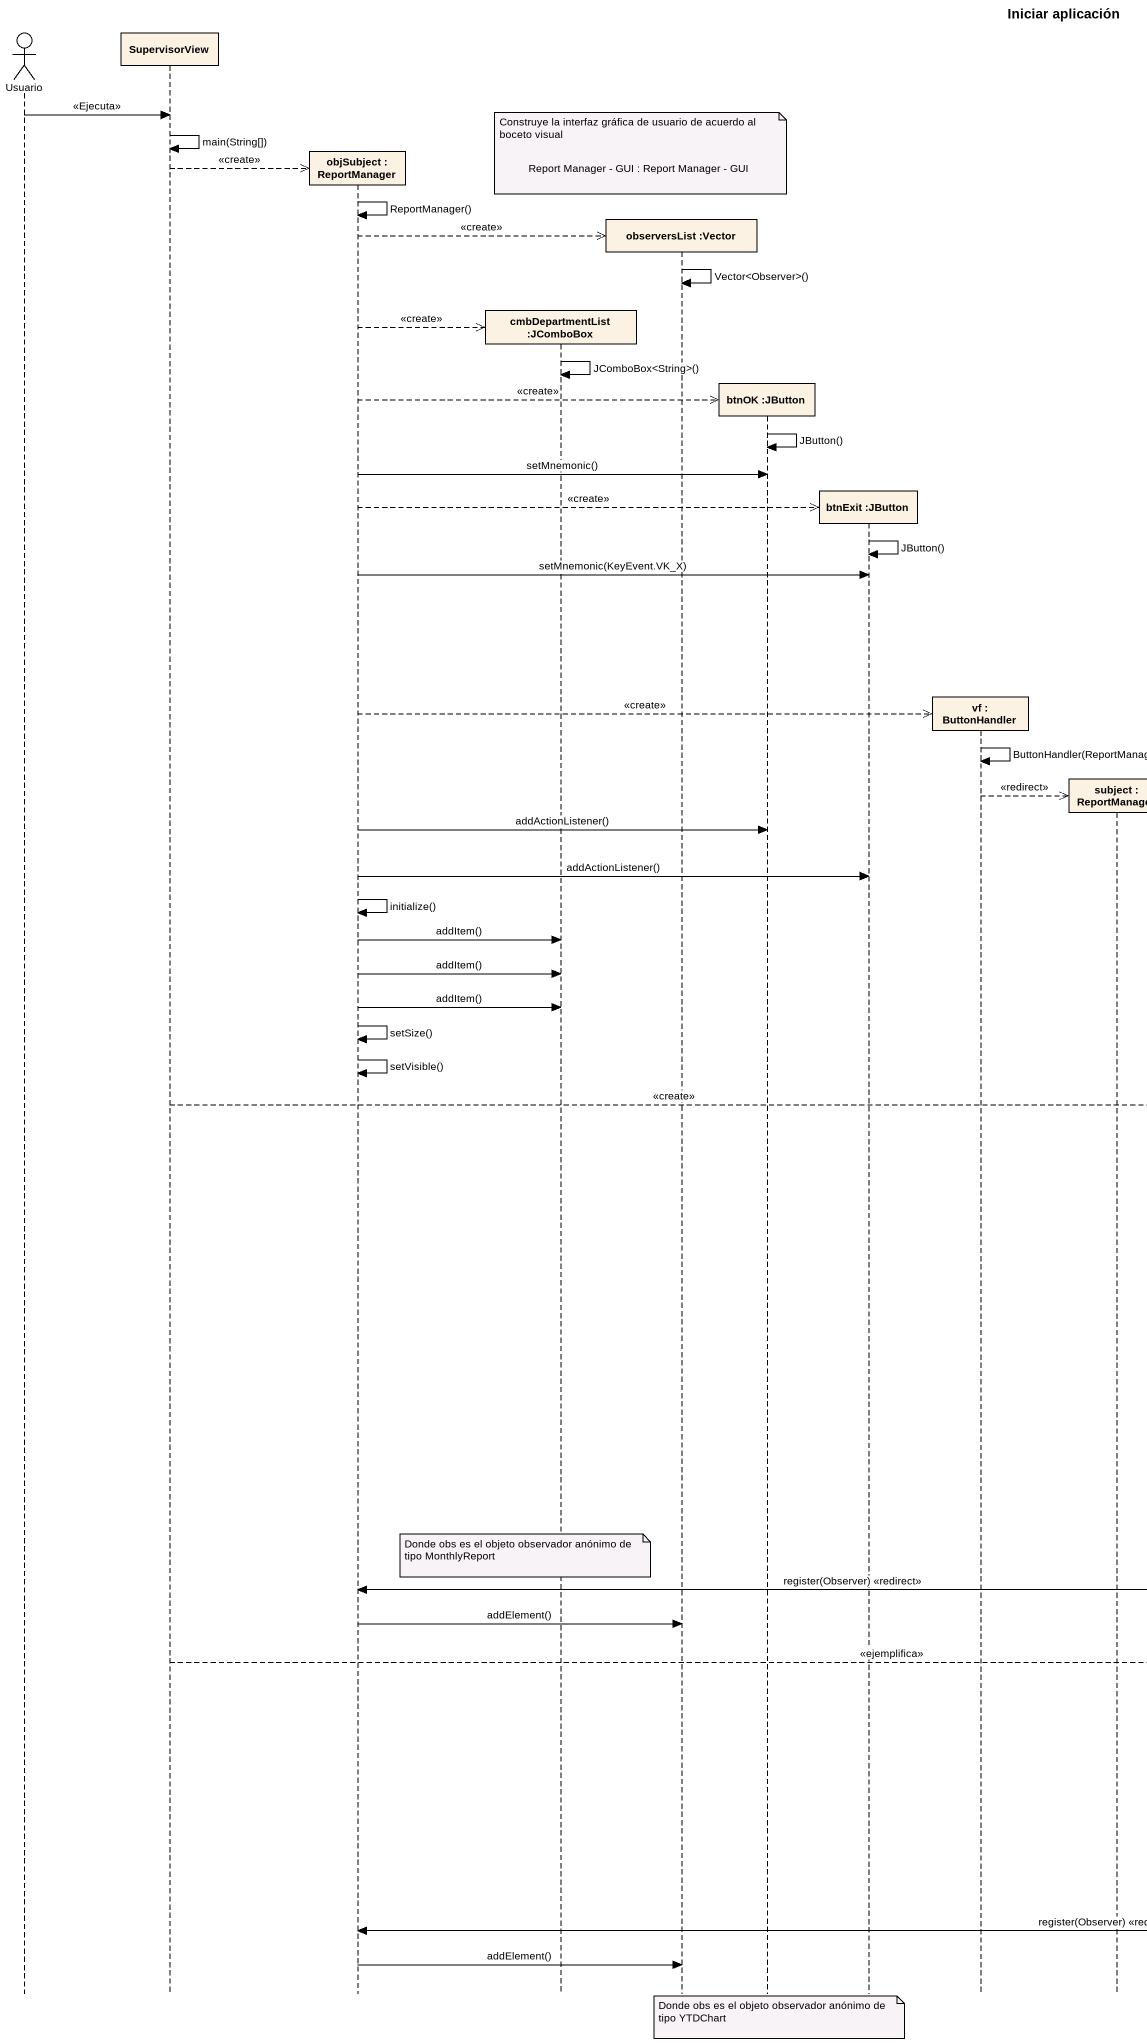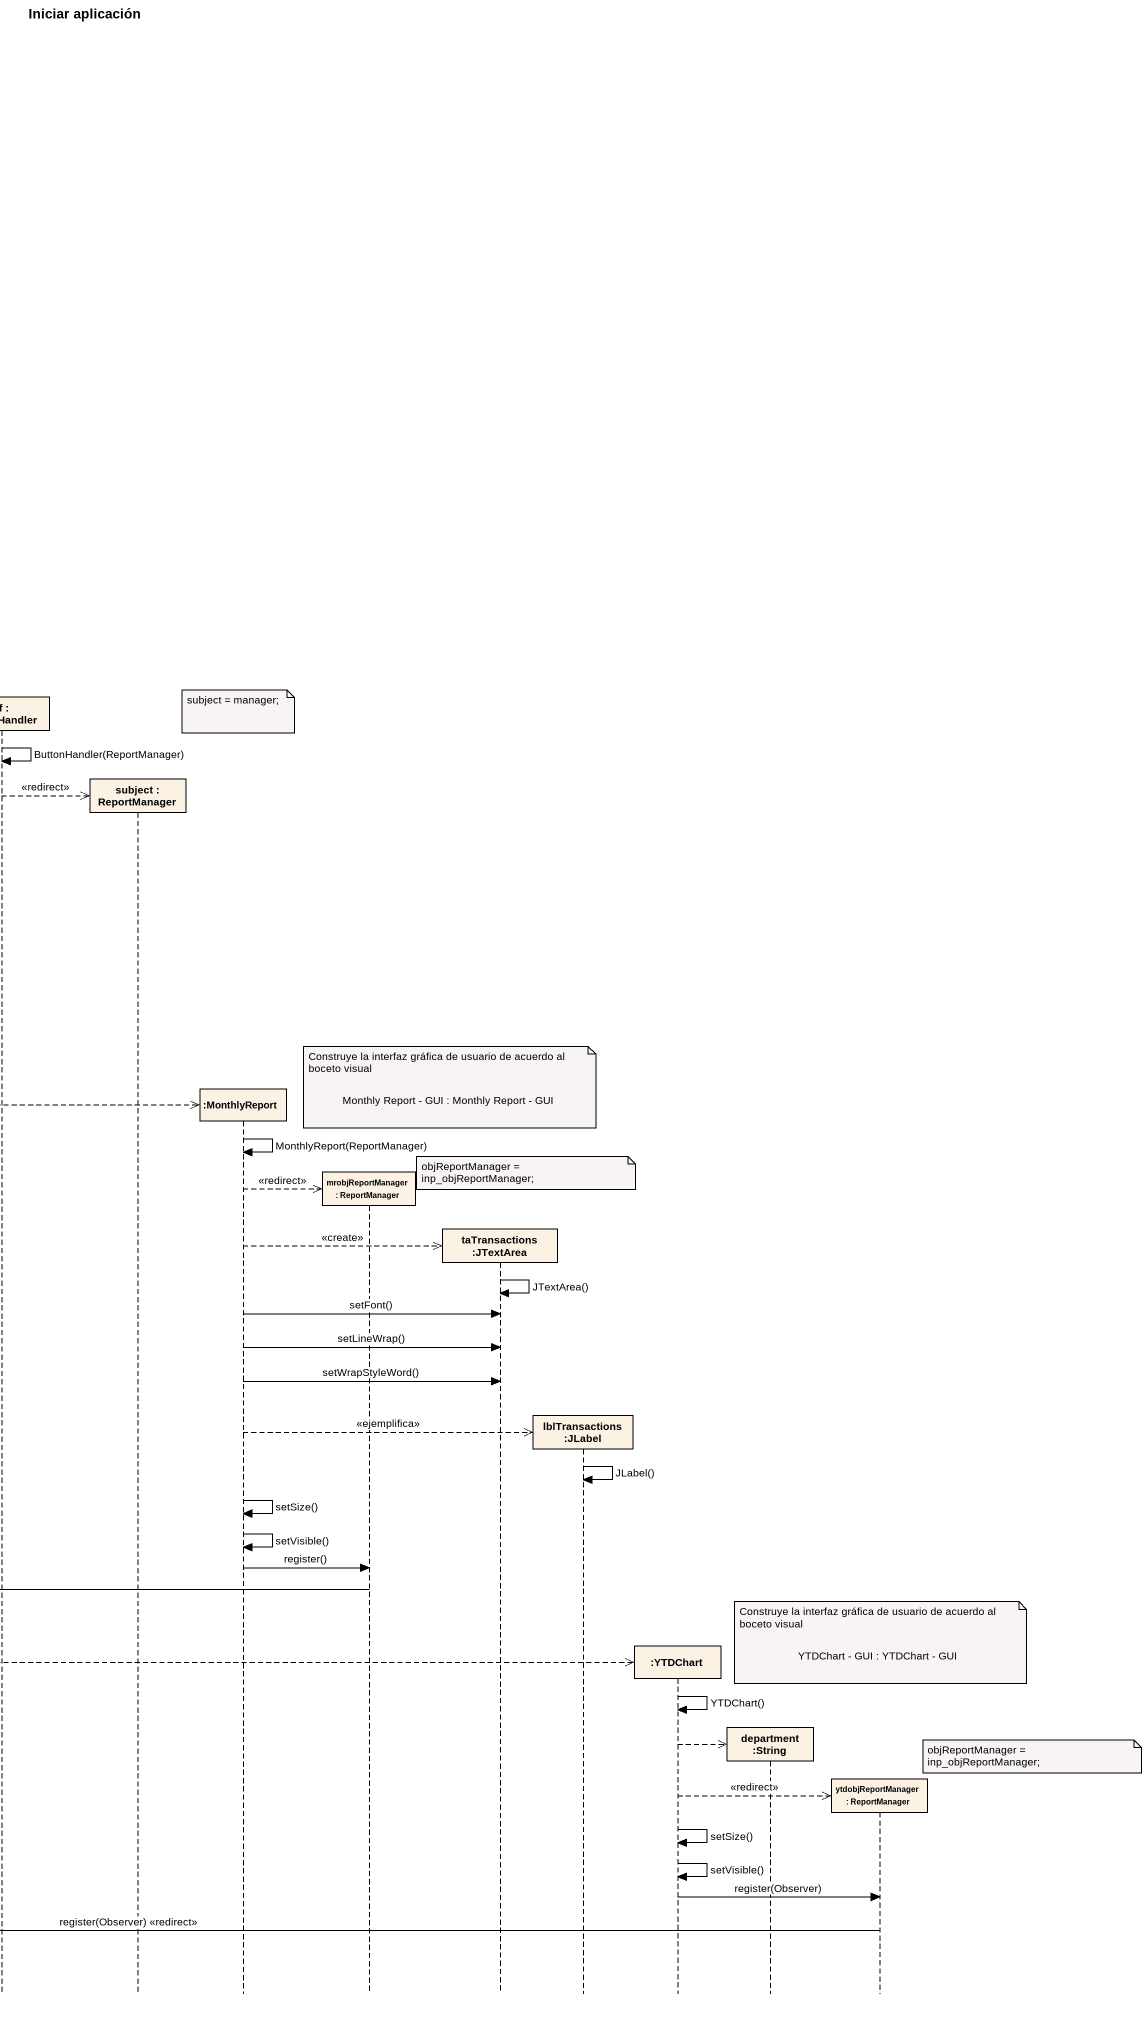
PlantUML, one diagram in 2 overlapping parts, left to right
@startuml
title Iniciar aplicación
hide footbox
actor Usuario
participant SupervisorView
participant "objSubject : ReportManager" as objSubject
participant "cmbDepartmentList :JComboBox" as cmbDepartmentList_JComboBox
participant "observersList :Vector" as observersList_Vector
participant "btnOK :JButton" as btnOK_JButton
participant "btnExit :JButton" as btnExit_JButton
participant "vf : ButtonHandler" as vf
participant "subject : ReportManager" as subject
participant ":MonthlyReport" as MonthlyReport
participant "mrobjReportManager : ReportManager" as mrobjReportManager
participant "taTransactions :JTextArea" as taTransactions_JTextArea
participant "lblTransactions :JLabel" as lblTransactions_JLabel
participant ":YTDChart" as YTDChart
participant "department :String" as department_String
participant "ytdobjReportManager : ReportManager" as ytdobjReportManager

Usuario -> SupervisorView : <<Ejecuta>>
SupervisorView -> SupervisorView : main(String[])
note over observersList_Vector : Construye la interfaz gráfica de usuario de acuerdo al boceto visual
SupervisorView -->> objSubject ** : <<create>>
note over observersList_Vector : Report Manager - GUI : Report Manager - GUI
objSubject -> objSubject : ReportManager()
objSubject -->> observersList_Vector ** : <<create>>
observersList_Vector -> observersList_Vector : Vector<Observer>()
objSubject -->> cmbDepartmentList_JComboBox ** : <<create>>
cmbDepartmentList_JComboBox -> cmbDepartmentList_JComboBox : JComboBox<String>()
objSubject -->> btnOK_JButton ** : <<create>>
btnOK_JButton -> btnOK_JButton : JButton()
objSubject -> btnOK_JButton : setMnemonic()
objSubject -->> btnExit_JButton ** : <<create>>
btnExit_JButton -> btnExit_JButton : JButton()
objSubject -> btnExit_JButton : setMnemonic(KeyEvent.VK_X)
note over MonthlyReport : subject = manager;
objSubject -->> vf ** : <<create>>
vf -> vf : ButtonHandler(ReportManager)
vf -->> subject ** : <<redirect>>
objSubject -> btnOK_JButton : addActionListener()
objSubject -> btnExit_JButton : addActionListener()
objSubject -> objSubject : initialize()
objSubject -> cmbDepartmentList_JComboBox : addItem()
objSubject -> cmbDepartmentList_JComboBox : addItem()
objSubject -> cmbDepartmentList_JComboBox : addItem()
objSubject -> objSubject : setSize()
objSubject -> objSubject : setVisible()
note over taTransactions_JTextArea : Construye la interfaz gráfica de usuario de acuerdo al boceto visual
note over taTransactions_JTextArea : Monthly Report - GUI : Monthly Report - GUI
SupervisorView -->> MonthlyReport ** : <<create>>
MonthlyReport -> MonthlyReport : MonthlyReport(ReportManager)
note over taTransactions_JTextArea : objReportManager = inp_objReportManager;
MonthlyReport -->> mrobjReportManager ** : <<redirect>>
MonthlyReport -->> taTransactions_JTextArea ** : <<create>>
taTransactions_JTextArea -> taTransactions_JTextArea : JTextArea()
MonthlyReport -> taTransactions_JTextArea : setFont()
MonthlyReport -> taTransactions_JTextArea : setLineWrap()
MonthlyReport -> taTransactions_JTextArea : setWrapStyleWord()
MonthlyReport -->> lblTransactions_JLabel ** : <<ejemplifica>>
lblTransactions_JLabel -> lblTransactions_JLabel : JLabel()
MonthlyReport -> MonthlyReport : setSize()
MonthlyReport -> MonthlyReport : setVisible()
note over cmbDepartmentList_JComboBox : Donde obs es el objeto observador anónimo de tipo MonthlyReport
MonthlyReport -> mrobjReportManager : register()
mrobjReportManager -> objSubject : register(Observer) <<redirect>>
objSubject -> observersList_Vector : addElement()
note over ytdobjReportManager : Construye la interfaz gráfica de usuario de acuerdo al boceto visual
note over ytdobjReportManager : YTDChart - GUI : YTDChart - GUI
SupervisorView -->> YTDChart ** : <<ejemplifica>>
YTDChart -> YTDChart : YTDChart()
YTDChart -->> department_String **
note right of ytdobjReportManager : objReportManager = inp_objReportManager;
YTDChart -->> ytdobjReportManager ** : <<redirect>>
YTDChart -> YTDChart : setSize()
YTDChart -> YTDChart : setVisible()
YTDChart -> ytdobjReportManager : register(Observer)
ytdobjReportManager -> objSubject : register(Observer) <<redirect>>
objSubject -> observersList_Vector : addElement()
note over btnOK_JButton : Donde obs es el objeto observador anónimo de tipo YTDChart
@enduml
